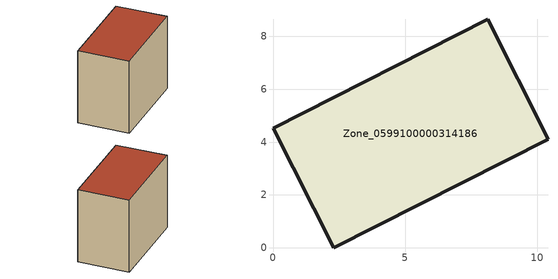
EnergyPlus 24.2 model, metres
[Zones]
Zone_0599100000314186
 floor ground (C_G): 0,4.53 8.13,8.64 10.41,4.11 2.29,0 z3.2
 wall outside (C_F): 8.13,8.64 0,4.53 2.29,0 10.41,4.11 8.13,8.64 z3.2:10.67
 roof outside (C_R): 2.29,0 10.41,4.11 8.13,8.64 0,4.53 z10.67
[BUILDING]
Pand.0599100000314186: North Axis=0; Terrain=City; Loads Convergence Tolerance Value=0.04; Temperature Convergence Tolerance Value=0.4; Solar Distribution=FullExterior; Maximum Number of Warmup Days=25; Minimum Number of Warmup Days=1
[Site:Location]
Rotterdam.The.Hague.AP_ZH_NLD Design_Conditions: Latitude=51.96; Longitude=4.45; Time Zone=1; Elevation=-4.5
[SITE:GROUNDTEMPERATURE:BUILDINGSURFACE]
18, 18, 18, 18, 18, 18, 18, 18, 18, 18, 18, 18
[MATERIAL] Thermal Absorptance=0.9; Solar Absorptance=0.7; Visible Absorptance=0.7
Name | Roughness | Thickness | Conductivity | Density | Specific Heat
G.TI.1992-2005 | MediumSmooth | 0.15 | 0.06 | 540 | 1210
F.TI.1992-2005 | Rough | 0.3 | 0.12 | 1920 | 840
R.TI.1992-2005 | MediumRough | 0.2 | 0.08 | 1500 | 1000
[CONSTRUCTION]
C_G: G.TI.1992-2005
C_F: F.TI.1992-2005
C_R: R.TI.1992-2005
[ZONE]
Zone_0599100000314186: Type=1; Multiplier=1; Ceiling Height=Autocalculate; Volume=Autocalculate; Floor Area=autocalculate; Part of Total Floor Area=Yes
[ZONEINFILTRATION:DESIGNFLOWRATE]
Infil_Zone_0599100000314186: Zone or ZoneList or Space or SpaceList=Zone_0599100000314186; Schedule=AlwaysOn; Design Flow Rate Calculation Method=Flow/Area; Flow Rate per Floor Area=0.0015; Constant Term Coefficient=1; Temperature Term Coefficient=0; Velocity Term Coefficient=0; Velocity Squared Term Coefficient=0
[HVACTEMPLATE:ZONE:IDEALLOADSAIRSYSTEM]
Zone_0599100000314186: Maximum Heating Supply Air Temperature=50; Minimum Cooling Supply Air Temperature=13; Maximum Heating Supply Air Humidity Ratio=0.0156; Minimum Cooling Supply Air Humidity Ratio=0.0077; Heating Limit=NoLimit; Cooling Limit=NoLimit; Dehumidification Control Type=ConstantSensibleHeatRatio; Cooling Sensible Heat Ratio=0.7; Dehumidification Setpoint=60; Humidification Control Type=None; Humidification Setpoint=30; Outdoor Air Method=None; Outdoor Air Flow Rate per Person=0.00944; Outdoor Air Flow Rate per Zone Floor Area=0; Outdoor Air Flow Rate per Zone=0; Demand Controlled Ventilation Type=None; Outdoor Air Economizer Type=NoEconomizer; Heat Recovery Type=None; Sensible Heat Recovery Effectiveness=0.7; Latent Heat Recovery Effectiveness=0.65
[ZONECONTROL:THERMOSTAT]
ThermostatControl_Zone_0599100000314186: Zone or ZoneList=Zone_0599100000314186; Control Type Schedule=DualSetpointControlType; Control 1=Thermostat_Zone_0599100000314186; Temperature Difference Between Cutout And Setpoint=0
[THERMOSTATSETPOINT:DUALSETPOINT]
Thermostat_Zone_0599100000314186: Heating Setpoint Temperature Schedule=HeatingSetpoint_Zone_0599100000314186; Cooling Setpoint Temperature Schedule=CoolingSetpoint_Zone_0599100000314186
[SCHEDULE:COMPACT]
HeatingSetpoint_Zone_0599100000314186: Through: 12/31, For: AllDays, Until: 24:00, 21
CoolingSetpoint_Zone_0599100000314186: Through: 12/31, For: AllDays, Until: 24:00, 24
DualSetpointControlType: Through: 12/31, For: AllDays, Until: 24:00, 4
AlwaysOn: Through: 12/31, For: AllDays, Until: 24:00, 1
